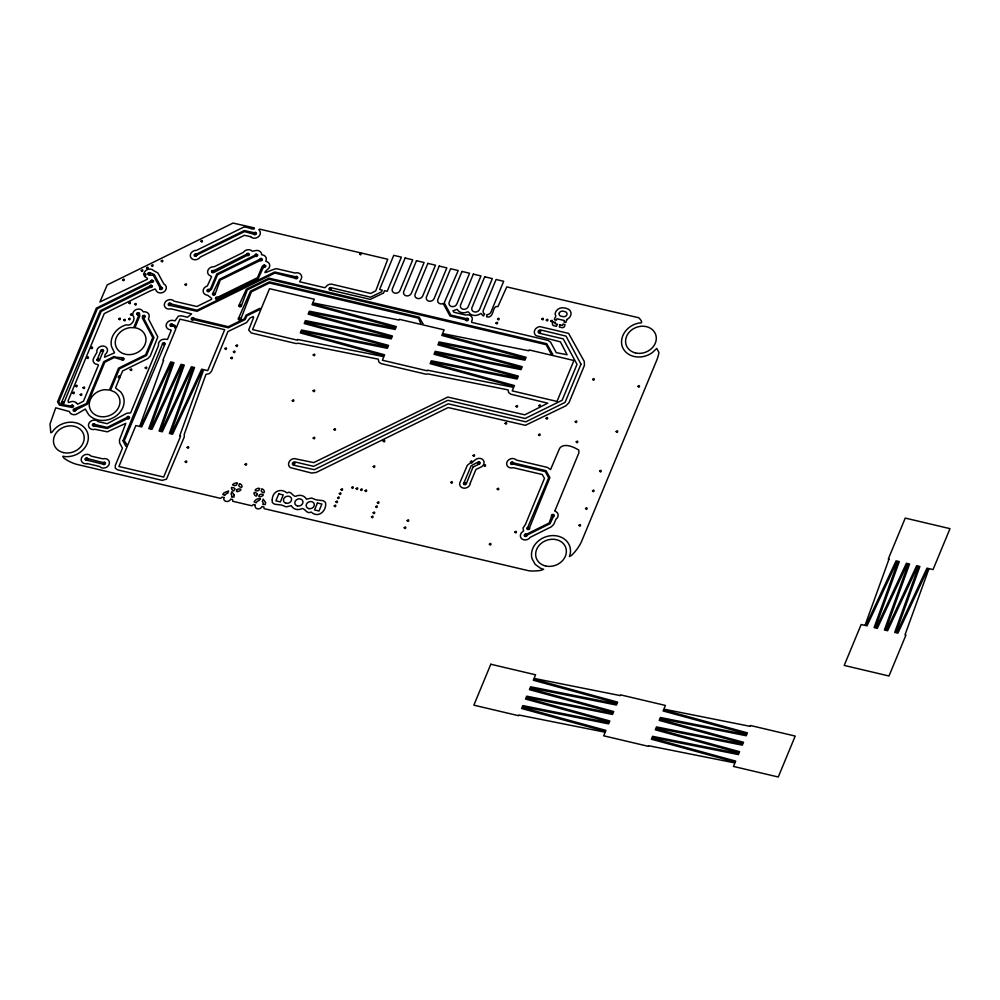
<?xml version="1.0" encoding="UTF-8"?>
<svg xmlns="http://www.w3.org/2000/svg" width="1000" height="1000" viewBox="0 0 1000 1000"><rect width="100%" height="100%" fill="white"/><g stroke="black" fill="none" stroke-linecap="round" stroke-linejoin="round"><path stroke-width="1.5" d="M383.675 292.725L384.525 290.675L387.212 291.312L401.362 257.137L393.75 255.338L379.6 289.513L382.287 290.15L381.613 291.775L370.588 297.2L331.425 287.8A1.462 1.238 -20.6 0 0 329.137 288.538A1.462 1.238 -20.6 0 0 330.462 290.125L370.3 299.375L383.462 293.062M227.613 493.2L228.6 490.938L224.062 492.762L222.775 494.45L224.825 495.462A3.65 3.088 -20.6 0 1 227.625 493.2M223.962 497.537L222.1 497.1L220.65 498.4L76.312 464.25A46.737 39.588 -20.6 0 1 63.738 458L62.787 456.262L65.588 456.65A19.875 16.838 -20.6 0 0 87.487 442.663A19.875 16.838 -20.6 0 0 76.925 423.062A19.875 16.838 -20.6 0 0 52.275 431.938L50.825 432.863L50 424.062L55.725 407.812L69.4 411.55A5.463 4.625 -20.6 0 0 77.737 413.525L85.312 409.062L88.7 414.7A19.875 16.838 -20.6 0 0 115.925 416.087A19.875 16.838 -20.6 0 0 120.5 391.75L115.538 387.95L119.475 378.3L118.287 377.388A1.462 1.238 -20.6 0 1 118.8 376.15L120.463 375.913L122.662 370.925L147.85 358.537L150.25 356.062L157.8 336.962L148.45 318.9L149.137 316.788A5.463 4.625 -20.6 0 0 144.738 311.788L143.162 311.85L142.45 310.675A5.463 4.625 -20.6 0 0 136.875 309.35A5.463 4.625 -20.6 0 0 132.787 313.562L132.85 315.387C136.188 319.1 131.425 326.812 126.25 324.8A19.875 16.838 -20.6 0 0 111.613 346.75L114.537 352.825L104.537 357.225L105.175 354.438L106.713 352.788A5.463 4.625 -20.6 0 0 103.062 346A5.463 4.625 -20.6 0 0 96.925 352.275L93.888 357.675A5.463 4.625 -20.6 0 0 97.537 364.475L98.462 365.037L83.5 401.188L77.638 404.212L76.487 403.05M250.625 236.637L244.438 235.312L200.35 257L198.75 258.6A5.463 4.638 -20.6 0 1 190.413 256.613A5.463 4.638 -20.6 0 1 196.525 250.325L242.638 227.662C245.5 225.05 254.887 231.775 254.4 227.9L233.038 223.075L107.225 284.913L99.925 301.95L147.387 279.25C148.812 277.525 141.688 276.462 145.463 275.363A1.462 1.238 -20.6 0 0 145.975 274.137L144.037 273.35L144.713 271.725A5.463 4.625 -20.6 0 1 153.625 270.625L157.825 272.913L163.875 283.988A5.463 4.625 -20.6 0 1 164.112 291.788A5.463 4.625 -20.6 0 1 155.787 289.8L155.087 288.988L149.863 291.112L104.262 313.587L68.088 400.8L68.487 402.537L70.912 401.725A5.463 4.625 -20.6 0 1 76.487 403.05M159.75 288.988L159.938 287.538L153.325 275.312L148.75 275.025L147.838 274.125A1.462 1.238 -20.6 0 1 148.35 272.9L149.775 272.55L154.288 274.55L161.012 286.988L162.438 287.913A1.462 1.238 -20.6 0 1 161.925 289.137L161.488 289.4A1.462 1.238 -20.6 0 1 159.762 288.988M97.013 360.075L97.925 360.962L99.35 360.625A1.462 1.238 -20.6 0 0 99.862 359.4L103.075 351.625A1.462 1.238 -20.6 0 0 103.588 350.387L102.675 349.5L101.25 349.837A1.462 1.238 -20.6 0 0 100.763 351.075L97.525 358.837A1.462 1.238 -20.6 0 0 97.025 360.075M223.988 497.55A3.65 3.088 -20.6 0 0 226.062 501.4A3.65 3.088 -20.6 0 0 230.688 499.125L232.55 499.562L232.763 501.262L251.988 505.8L253.438 504.5L255.3 504.938A3.65 3.1 -20.6 0 0 257.387 508.8A3.65 3.1 -20.6 0 0 262.013 506.525L263.888 506.962L264.1 508.65L529.175 570.85A48.212 40.838 -20.6 0 0 540.65 570.438L543.65 569.3L540.65 568.35L535.1 564.288L531.975 558.5A19.875 16.838 -20.6 0 1 550.413 535.75A19.875 16.838 -20.6 0 1 570.25 553.8L569.412 556.562L571.538 555.388A48.212 40.838 -20.6 0 0 581.325 542.038L656.938 359.738A42.512 36.012 -20.6 0 0 658.925 352.375L656.75 348.425L652.262 352.65A19.875 16.838 -20.6 0 1 621.912 345.462C619.35 333.837 630.262 323.2 641.45 322.825C642.375 321.287 639.7 318.675 638.675 317.738L506.763 286.9L497.9 306.663C491.763 304.775 494.7 319.075 486.6 316.8L486.95 314.637L487.825 314.562A4.138 3.513 -20.6 0 0 490.988 311.988L503.688 281.288L496.087 279.488L483.363 310.2A4.138 3.513 -20.6 0 0 484.012 313.663L484.675 314.1L483.35 316.025L480.913 313.463L478.988 314.538A8.025 6.8 -20.6 0 1 468.537 312.038L467.625 311.863A8.025 6.8 -20.6 0 1 457.163 309.35L452.95 310.812L453.938 312.262L465.588 315.012L467.875 314.762A5.463 4.625 -20.6 0 1 471.5 321.613L471.763 322.4L548.088 340.412L550.638 342.262L556.263 352.638L567.1 354.75L560.4 341.863L536.125 335.662A5.838 4.938 -20.6 0 1 534.688 330.35A5.838 4.938 -20.6 0 1 539.875 326.6L568.6 333.387L584.288 361.475L584.425 365.412L569.025 402.612L565.938 405.788L525.375 425.312L448.188 407.55L316.1 472.5L311.588 473.05L290.375 467.625A5.838 4.938 -20.6 0 1 288.938 462.312A5.838 4.938 -20.6 0 1 294.125 458.562L313.725 462.6L447.8 397.062L524.825 414.825L547.762 403.188L510.887 394.237L508.638 392.587L508.075 389.888L428.312 373.988L425.725 374.137L381.062 363.6L378.812 361.95L378.275 359.162L298.7 343.3L295.9 343.5L251.25 332.962L248.675 330.012L253.688 317.213L253.162 316.55L249.9 318.113L246.637 322.525L227.938 331.538L211.412 371.45L209.288 373.625L205.938 374.412L184.25 434.288L184.25 437.025L166.488 479.137L162.225 480.387L117.562 469.85L115.312 468.188L115.25 465.575L122.425 448.188L119.6 442.9L119.488 439.837L125.812 423.312L107.338 431.825L95.025 429.288A5.463 4.625 -20.6 0 1 88.812 426.938A5.463 4.625 -20.6 0 1 91.337 420.887A5.463 4.625 -20.6 0 1 98.212 421.65L107.163 423.7L126.862 413.225L130.6 412.925L158.525 345.45A5.463 4.625 -20.6 0 1 164.65 339.175L167.488 339.412L171.213 330.387L170.575 329.787A5.463 4.638 -20.6 0 1 166.175 324.787A5.463 4.638 -20.6 0 1 172.362 320.325L175.05 320.812L178.35 316.15L181.35 315.8L187.562 317.238L191.562 313.875L170.875 308.8A5.463 4.625 -20.6 0 1 164.65 306.45A5.463 4.625 -20.6 0 1 167.175 300.4A5.463 4.625 -20.6 0 1 174.062 301.163L196.875 306.537L211.6 299.288L211.562 298.275L207.6 295.212A5.463 4.638 -20.6 0 1 203.2 290.212A5.438 4.6 -20.6 0 1 207.325 286L211.588 276.637L210.125 275.725A5.463 4.638 -20.6 0 1 207.688 271.188A5.463 4.625 -20.6 0 1 211.775 266.988L214.363 266.675L243.238 252.463L244.825 250.875A5.463 4.625 -20.6 0 1 252.312 251.262L255.075 250.688A5.463 4.625 -20.6 0 1 261.512 253.612L261.688 254.713L263.8 255.287A5.463 4.625 -20.6 0 1 266.25 259.825L265.825 261.288L267.238 261.8A5.463 4.638 -20.6 0 1 268.95 268.125C258.375 277.413 271.225 269.262 276.55 268.688L295.125 273.038A5.463 4.625 -20.6 0 1 300.688 274.363A5.463 4.625 -20.6 0 1 300.863 279.575L299.625 281.762L324.913 287.738L325.938 286.788A5.463 4.625 -20.6 0 1 333.338 284.587L370.688 293.463L375.788 290.812L387.725 259.237L259.662 229.137L258.85 229.613L259.363 230.325A5.475 4.638 -20.6 0 1 258.1 237.025A5.475 4.638 -20.6 0 1 250.613 236.637M139.5 313.488L139.775 315.975L134.863 327.837L136.075 327.925A15.65 13.262 -20.6 0 1 141.675 349.4A15.65 13.262 -20.6 0 1 116.438 347.625A15.65 13.262 -20.6 0 1 130.825 327.562L133.663 327.762L138.55 315.975L136.662 314.175A1.462 1.238 -20.6 0 1 137.162 312.938L138.588 312.6L139.5 313.488M70.7 406.1L60.05 404.137L58.788 401.788L97.325 308.712L150.488 282.562L153 282.087A1.462 1.238 -20.6 0 0 153.512 280.85L151.613 280.05L150.662 281.312L96.363 308.137L57.562 401.788L59.375 405.1L71.175 407.25A1.462 1.238 -20.6 0 0 72.6 407.35L73.025 407.1A1.462 1.238 -20.6 0 0 73.537 405.863L72.138 404.938L70.7 406.1M76.05 409.862L75.1 411.138A1.475 1.25 -20.6 0 1 73.362 410.725L73.2 410.325A1.462 1.238 -20.6 0 1 73.713 409.087L86.438 403.6L103.787 361.7L114.038 356.488C117.125 358.188 121.725 356.737 124.125 358.587A1.462 1.238 -20.6 0 1 123.612 359.812L123.175 360.075A1.462 1.238 -20.6 0 1 121.463 359.663L114.3 357.5L104.825 362.175L87.463 404.075L76.05 409.862M126.65 417.6L107.188 427.4L95.262 424.588L94.35 423.575L92.925 423.913A1.475 1.25 -20.6 0 0 92.413 425.15L92.587 425.55A1.475 1.25 -20.6 0 0 94.325 425.962L107.2 428.488L127.125 418.75A1.462 1.238 -20.6 0 0 128.537 418.837L128.975 418.587A1.462 1.238 -20.6 0 0 129.488 417.362L129 416.65A1.462 1.238 -20.6 0 0 127.6 416.562L126.65 417.6M149.537 286.212L100.3 310.7L61.913 401.637A1.462 1.238 -20.6 0 0 61.425 402.875L61.562 403.263A1.462 1.238 -20.6 0 0 63.3 403.675L63.738 403.425A1.462 1.238 -20.6 0 0 64.25 402.188L101.188 311.375L149.338 287.688L151.862 287.213A1.462 1.238 -20.6 0 0 152.375 285.975L150.963 285.05L149.537 286.212M197.062 254.938L196.112 256.2A1.475 1.25 -20.6 0 1 194.375 255.8L194.213 255.4A1.475 1.25 -20.6 0 1 194.725 254.15L196.575 254.013L244.275 230.55L254 232.688L255.5 232.25L256.413 233.137A1.462 1.238 -20.6 0 1 255.9 234.375L255.475 234.625A1.462 1.238 -20.6 0 1 253.75 234.225L244.537 231.575L197.062 254.938M209.913 290.363L208.962 291.625A1.475 1.25 -20.6 0 1 207.225 291.225L207.062 290.825A1.475 1.25 -20.6 0 1 207.575 289.575L210.425 288.95L216.775 273.962L254.862 255.287L255.8 254.025L257.7 254.825A1.462 1.238 -20.6 0 1 257.188 256.062L256.762 256.312A1.462 1.238 -20.6 0 1 255.35 256.212L217.537 274.738L211.45 289.425L209.913 290.363M218.412 298.075L217.463 299.337A1.475 1.25 -20.6 0 1 215.725 298.938L215.562 298.538A1.475 1.25 -20.6 0 1 216.075 297.288L217.925 297.15L257.5 277.688L262.05 266.75L263.913 264.925L265.812 265.725A1.462 1.238 -20.6 0 1 265.312 266.962L264.875 267.225A1.462 1.238 -20.6 0 1 263.475 267.113L258.263 278.463L218.412 298.075M246.525 254.312L214.037 270.525L212.062 270.562A1.475 1.25 -20.6 0 0 211.55 271.8L211.713 272.2A1.475 1.25 -20.6 0 0 213.45 272.613L247 255.463A1.462 1.238 -20.6 0 0 248.425 255.562L248.863 255.312A1.462 1.238 -20.6 0 0 249.363 254.075L247.963 253.15L246.525 254.312M259.538 259.45L219.488 279.288L213.012 292.938A1.462 1.238 -20.6 0 0 212.525 294.175L212.675 294.575A1.462 1.238 -20.6 0 0 214.412 294.975L214.838 294.725A1.462 1.238 -20.6 0 0 215.35 293.488L220.25 280.05L260.012 260.6A1.462 1.238 -20.6 0 0 261.438 260.7L261.863 260.438A1.462 1.238 -20.6 0 0 262.375 259.212L260.975 258.288L259.538 259.45M465.562 319.725L465.562 319.837A1.462 1.238 -20.6 0 0 467.463 320.637A1.462 1.238 -20.6 0 0 468.237 318.75A1.462 1.238 -20.6 0 0 466.075 318.6L450.863 315.125L444.225 302.838L458.212 270.55L450.6 268.762L437.887 299.462A4.138 3.513 -20.6 0 0 442.35 303.825L443.2 303.488L450 316L465.562 319.725M513.413 462.887L546.013 470.662L549.888 477.587L529.587 527.55A1.462 1.238 -20.6 0 1 528.962 529.362A1.462 1.238 -20.6 0 1 527 528.9A1.462 1.238 -20.6 0 1 527.863 527.137L548.663 477.825L545.325 471.65L512.987 464.025A1.462 1.238 -20.6 0 1 510.725 463.963A1.462 1.238 -20.6 0 1 511.512 462.075A1.462 1.238 -20.6 0 1 513.413 462.887M527.125 535.087L527.125 535.312A1.462 1.238 -20.6 0 1 525.2 536.45A1.462 1.238 -20.6 0 1 524.475 534.688A1.462 1.238 -20.6 0 1 526.65 534.163L549.175 523L551.562 516.425A1.462 1.238 -20.6 0 1 552.188 514.612A1.462 1.238 -20.6 0 1 554.15 515.075A1.462 1.238 -20.6 0 1 553.288 516.838L550.062 523.675L527.125 535.087M554.913 510.812L555.662 511.425A5.463 4.625 -20.6 0 1 555.938 519.225L553.812 524.263L551.413 526.737L530.25 537.288A5.463 4.625 -20.6 0 1 522.025 539A5.463 4.625 -20.6 0 1 522.6 531.675L523.575 530.9L523.038 528.013L525.413 524.5L544.475 478.375L542.25 474.525L513.375 467.713L511.1 467.962A5.463 4.625 -20.6 0 1 507.438 461.163A5.463 4.625 -20.6 0 1 516.35 460.062L547.312 467.388L550.575 469.55L559.625 448.325C563.9 442.413 574 447.062 578.787 450.1L578.875 452.875L554.913 510.812M87.963 458.725L103.038 462.537L104.537 462.1L105.45 463A1.462 1.238 -20.6 0 1 104.95 464.225L104.513 464.487A1.462 1.238 -20.6 0 1 102.788 464.075L87.013 460.225A1.475 1.25 -20.6 0 1 85.275 459.812L85.113 459.412A1.475 1.25 -20.6 0 1 85.625 458.162L87.05 457.837L87.963 458.725M171.112 303.975L197.037 310.212L274.675 272.013L295.312 276.712L296.825 276.275L297.738 277.175A1.462 1.238 -20.6 0 1 297.225 278.4L296.788 278.663A1.462 1.238 -20.6 0 1 295.075 278.25L274.938 273.025L197.05 311.3L170.162 305.462A1.475 1.25 -20.6 0 1 168.425 305.062L168.263 304.662A1.475 1.25 -20.6 0 1 168.775 303.412L169.213 303.163A1.475 1.25 -20.6 0 1 170.95 303.562L171.112 303.975M172.887 324.712L174.938 325.363L176.312 327.825L179.913 319.137L224.675 329.7L207.725 370.637L201.65 369.2L171.688 433.338L170.787 433.125L194.55 367.525L191.363 366.775L161.388 430.913L160.5 430.7L184.262 365.1L181.062 364.338L151.1 428.475L150.2 428.263L173.962 362.663L170.763 361.912L140.8 426.05L139.9 425.838L163.663 360.238L162.963 360.075L175.712 329.275L174.062 326.225L171.95 326.2A1.475 1.25 -20.6 0 1 170.212 325.8L170.037 325.4A1.475 1.25 -20.6 0 1 170.562 324.15L171.975 323.825L172.887 324.712M194.125 318.538L228.3 326.712L244.412 318.788L246.062 315.125L259.688 308.425L261.262 308.625L269.525 288.675L314.3 299.237L312.038 304.688L395.238 327.45L394.9 328.275L309.337 311.212L308.137 314.1L391.337 336.863L391 337.688L305.438 320.625L304.237 323.512L387.438 346.275L387.1 347.1L301.537 330.037L300.35 332.925L383.55 355.7L383.2 356.512L297.638 339.462L297.35 340.163L252.575 329.6L260.837 309.65L259.962 309.438L246.825 315.9L245.175 319.562L228.312 327.8L193.688 319.675L192.675 320.138A1.462 1.238 -20.6 0 1 191.438 319.613L191.275 319.212A1.462 1.238 -20.6 0 1 191.775 318L192.225 317.725A1.462 1.238 -20.6 0 1 193.637 317.825L194.125 318.538M61.875 402.537C63.513 405.4 64.4 399.75 61.887 402.425M71.162 406.213C72.962 409.087 73.537 403.275 71.162 406.213M72.713 392.863C74.488 395.737 75.113 389.963 72.713 392.863M73.675 409.988C75.412 412.875 76.125 407.088 73.675 409.988M75.562 386.012C77.2 388.875 78.125 383.212 75.575 385.9M80.225 394.637C82.025 397.512 82.562 391.712 80.225 394.637M83.062 387.775C84.9 390.65 85.35 384.875 83.062 387.775M86.938 357.675C88.663 360.55 89.362 354.762 86.938 357.675M85.588 459.075C87.362 461.95 87.925 456.175 85.588 459.075M90.962 347.837C92.75 350.712 93.338 344.913 90.962 347.837M92.888 424.812C94.65 427.713 95.325 421.863 92.888 424.812M97.475 359.738C99.05 362.612 100.125 356.962 97.5 359.637M101.213 350.737C102.975 353.612 103.6 347.837 101.213 350.737M103.075 463.338C104.688 466.213 105.7 460.538 103.1 463.237M118.8 318.95C120.388 321.812 121.438 316.175 118.812 318.837M118.763 377.05C120.55 379.925 121.137 374.125 118.763 377.05M122.688 279.875C124.312 282.738 125.237 277.125 122.713 279.775M121.75 358.938C123.537 361.8 124.113 356.012 121.75 358.938M123.725 320.112C125.512 322.975 126.075 317.225 123.725 320.112M128.875 302.9C130.675 305.763 131.225 300.025 128.875 302.9M128.6 319.012C130.363 321.887 130.988 316.112 128.6 319.012M130.463 314.513C132.25 317.387 132.812 311.6 130.463 314.513M127.112 417.7C128.875 420.575 129.512 414.812 127.112 417.7M130.213 369.712C131.975 372.587 132.613 366.812 130.213 369.712M134.7 304.275C136.325 307.137 137.262 301.512 134.725 304.175M137.125 313.837C138.95 316.712 139.475 310.912 137.125 313.837M141.275 270.613C143.062 273.488 143.625 267.663 141.275 270.613M143.6 274.475C145.363 277.35 146 271.588 143.6 274.475M142.9 316.525C144.7 319.387 145.25 313.612 142.9 316.525M146.575 268C148.363 270.875 148.963 265.075 146.575 268M148.312 273.8C149.963 276.65 150.825 271.038 148.325 273.688M145.225 367.863C146.988 370.737 147.625 364.963 145.225 367.863M150 286.325C151.625 289.175 152.55 283.575 150.013 286.212M151.512 265.562C153.275 268.438 153.95 262.65 151.512 265.562M151.137 281.2C152.938 284.088 153.475 278.263 151.137 281.2M160.05 288.263C161.8 291.15 162.525 285.312 160.05 288.263M161.25 261.05C163 263.925 163.663 258.15 161.25 261.05M162.812 343.913C164.575 346.788 165.2 340.975 162.812 343.913M168.738 304.325C170.487 307.2 171.137 301.425 168.738 304.325M170.512 325.062C172.138 327.912 173.075 322.312 170.538 324.95M184.963 284.6C186.575 287.462 187.562 281.812 184.988 284.488M185.212 461.75C186.975 464.613 187.587 458.85 185.212 461.75M191.737 318.888C193.55 321.75 194.062 315.988 191.737 318.888M194.688 255.062C196.312 257.925 197.262 252.3 194.713 254.95M187.15 447.463C188.912 450.337 189.537 444.562 187.15 447.463M200.9 241.25C202.688 244.125 203.238 238.35 200.9 241.25M207.537 290.487C209.338 293.35 209.85 287.613 207.537 290.487M212.025 271.462C213.65 274.325 214.6 268.7 212.037 271.35M212.975 293.837C214.737 296.712 215.375 290.95 212.975 293.837M216.038 298.2C217.65 301.075 218.663 295.4 216.062 298.087M224.925 348.638C226.55 351.512 227.5 345.863 224.95 348.537M230.888 357.975C232.675 360.85 233.225 355.075 230.888 357.975M233.425 351.838C235.175 354.712 235.837 348.938 233.425 351.838M235.975 345.7C237.55 348.575 238.612 342.912 235.987 345.588M238.7 318.688C240.475 321.562 241.137 315.775 238.7 318.688M239.225 305.562C240.987 308.438 241.625 302.675 239.225 305.562M246.988 254.425C248.6 257.3 249.587 251.625 247.013 254.312M254.037 233.487C255.65 236.35 256.637 230.712 254.062 233.375M245.025 464.45C246.612 467.3 247.65 461.7 245.05 464.338M255.325 255.175C257.113 258.05 257.7 252.25 255.325 255.175M260 259.562C261.775 262.438 262.387 256.625 260 259.562M263.438 266.075C265.25 268.962 265.775 263.15 263.438 266.075M295.363 277.525C297.125 280.387 297.775 274.613 295.363 277.525M292.3 400.613C294.088 403.475 294.65 397.7 292.3 400.613M293.35 463.587C295.075 466.463 295.812 460.675 293.35 463.587M313.225 354.95C314.975 357.825 315.675 352.013 313.225 354.95M313.1 390.863C314.7 393.725 315.7 388.075 313.113 390.75M313.2 438.062C315.025 440.925 315.538 435.163 313.2 438.062M329.538 288.863C331.287 291.737 331.925 285.963 329.538 288.863M333.963 429.475C335.8 432.35 336.238 426.55 333.963 429.475M334.237 505.925C336.037 508.812 336.587 502.987 334.237 505.925M335.938 501.825C337.688 504.7 338.35 498.925 335.938 501.825M337.625 497.738C339.4 500.613 340.012 494.837 337.625 497.738M339.325 493.638C340.938 496.512 341.95 490.838 339.35 493.537M341.025 489.55C342.762 492.425 343.425 486.65 341.025 489.55M359.588 254.025C361.388 256.913 361.938 251.088 359.588 254.025M351.662 487.575C353.288 490.438 354.275 484.787 351.688 487.463M356.15 488.625C357.75 491.488 358.762 485.863 356.163 488.512M360.625 489.688C362.4 492.562 363.013 486.75 360.625 489.688M365.1 490.737C366.9 493.6 367.438 487.837 365.1 490.737M373.237 466.562C375.025 469.438 375.575 463.663 373.237 466.562M371.438 516.95C373.038 519.825 374.075 514.163 371.463 516.838M373.137 512.85C374.787 515.712 375.65 510.1 373.162 512.75M375.688 506.7C377.45 509.588 378.125 503.738 375.688 506.7M377.375 502.625C379.113 505.5 379.812 499.7 377.375 502.625M383.2 441.1C384.925 443.975 385.625 438.188 383.2 441.1M404.212 527.762C405.962 530.625 406.625 524.862 404.212 527.762M407.175 520.6C408.975 523.462 409.525 517.712 407.175 520.6M450.838 482.45C452.675 485.325 453.15 479.525 450.838 482.45M466.037 319.5C467.762 322.388 468.488 316.562 466.037 319.5M464.025 483.462C465.812 486.337 466.375 480.562 464.025 483.462M470.487 461.7C472.3 464.562 472.788 458.8 470.487 461.7M473.038 455.562C474.85 458.425 475.363 452.638 473.038 455.562M477.775 463.075C479.55 465.95 480.175 460.175 477.775 463.075M484.012 465.55C485.788 468.425 486.413 462.625 484.012 465.55M495.988 323.1C497.738 325.988 498.438 320.163 495.988 323.1M497.6 319.088C499.387 321.962 499.95 316.188 497.6 319.088M489.375 544.263C491.012 547.125 491.9 541.475 489.387 544.15M497.2 489.038C499.012 491.9 499.5 486.15 497.2 489.038M505.125 423.387C506.912 426.238 507.488 420.5 505.125 423.387M511.037 463.237C512.837 466.1 513.375 460.325 511.037 463.237M516 406.388C517.725 409.275 518.462 403.475 516 406.388M514.888 532.125C516.688 535.013 517.225 529.188 514.888 532.125M524.763 535.225C526.562 538.088 527.1 532.325 524.763 535.225M527.388 528.3C529.188 531.15 529.675 525.425 527.388 528.3M539.1 331.625C540.688 334.487 541.725 328.85 539.113 331.512M541.85 319.037C543.663 321.9 544.163 316.163 541.85 319.037M538.862 405.637C540.65 408.512 541.2 402.738 538.862 405.637M538.538 434.787C540.3 437.663 540.988 431.85 538.538 434.787M546.325 320.1C548.138 322.975 548.675 317.175 546.325 320.1M546.087 418.325C547.737 421.175 548.625 415.562 546.112 418.212M550.8 321.15C552.438 324.012 553.362 318.387 550.825 321.05M551.862 515.7C553.438 518.562 554.487 512.938 551.888 515.588M575.237 421.737C576.975 424.625 577.65 418.837 575.237 421.737M576.225 441.925C577.825 444.8 578.825 439.125 576.237 441.812M578.962 525.375C580.588 528.225 581.525 522.612 578.975 525.262M585.538 508.55C587.337 511.425 587.913 505.613 585.538 508.55M592.663 379.438C594.3 382.287 595.225 376.675 592.688 379.325M592.513 490.875C594.275 493.738 594.9 487.987 592.513 490.875M599.688 471.175C601.413 474.062 602.125 468.275 599.688 471.175M616.175 431.587C617.913 434.462 618.587 428.675 616.175 431.587M637.938 386.4C639.763 389.275 640.212 383.5 637.938 386.4M234.213 495.163L234 497.1L231.537 497.05A3.65 3.088 -20.6 0 0 230.963 493.988L231.863 491.712L234.213 495.163M265.55 502.55L265.338 504.487L262.875 504.438A3.65 3.1 -20.6 0 0 262.3 501.388L263.188 499.1L265.55 502.55M580.95 364.15L565.087 402.35L525.825 421.825L448.162 403.825L314.312 469.675L293.625 465.213A1.95 1.65 -20.6 0 1 292.512 463.15A1.95 1.65 -20.6 0 1 294.975 461.938L313.612 466.337L447.188 400.625A1.95 1.65 -20.6 0 1 449.087 400.6L525.138 418.488L562.125 400.288L577.013 364.35L563.25 338.888L539.375 333.25A1.95 1.65 -20.6 0 1 538.263 331.188A1.95 1.65 -20.6 0 1 540.725 329.975L566.038 336.125L580.95 364.15M566.962 319.6L565.837 322.425L563.938 321.987L564.525 320.562L556.912 318.775L556.325 320.188C551.362 320.062 557.825 316.788 555.138 314.462A6.812 5.763 -20.6 0 1 561.613 307.787A13.713 11.612 -20.6 0 1 568.95 309.525A6.812 5.763 -20.6 0 1 569.237 317.787L567.013 319.488M123.025 440.775L125.725 446.062L127.163 446.525L118.9 466.488L163.663 477.05L180.613 436.112L179.688 435.9L203.45 370.3L202.55 370.087L172.587 434.225L169.387 433.475L193.15 367.863L192.25 367.65L162.288 431.8L159.088 431.037L182.85 365.438L181.962 365.225L151.988 429.363L148.8 428.612L172.562 363.013L171.663 362.8L141.7 426.938L135.85 425.55L127.587 445.513L124.25 440.788L164.675 344.8A1.462 1.238 -20.6 0 0 165.188 343.562L164.275 342.675L162.85 343.013A1.462 1.238 -20.6 0 0 162.35 344.25L123.025 440.775M142.487 318.312L152.738 337.587L145.612 354.8L118.575 368.137L109.45 390.037L104.8 389.7A15.65 13.262 -20.6 0 0 89.812 408.35A15.65 13.262 -20.6 0 0 112.888 413.787A15.65 13.262 -20.6 0 0 114.637 392.025L110.562 390.3L119.462 368.812L146.5 355.475L153.963 337.587L143.713 318.325L144.762 317.413A1.462 1.238 -20.6 0 0 145.275 316.175L144.362 315.287L142.938 315.625A1.462 1.238 -20.6 0 0 142.438 316.863L142.487 318.312M470.288 483.1L470.275 483.725A5.463 4.625 -20.6 0 1 463.075 488.05A5.463 4.625 -20.6 0 1 460.438 481.4L467.35 465.288L470.5 462.738A1.462 1.238 -20.6 0 0 472.863 461.788L475.613 459.538A5.463 4.625 -20.6 0 1 483.625 460.662A5.463 4.625 -20.6 0 1 479.938 467.55L475.938 469.45L470.288 483.1M422.75 323.525L422.287 324.725L444.113 329.875L441.825 335.412L525.025 358.175L524.675 359L439.113 341.938L437.925 344.825L521.125 367.587L520.788 368.413L435.213 351.35L434.025 354.237L517.225 377L516.888 377.825L431.325 360.775L430.125 363.65L513.325 386.425L512.987 387.238L427.425 370.188L427.163 370.8L382.4 360.238L384.637 354.825L301.438 332.05L301.788 331.238L387.35 348.288L388.537 345.412L305.338 322.638L305.675 321.825L391.25 338.875L392.438 336L309.237 313.225L309.575 312.4L395.15 329.462L396.337 326.575L313.137 303.812L313.475 302.987L399.038 320.05L399.35 319.312L421.175 324.462L418.562 318.2L269.387 283L251.388 291.85L241.088 318.337A1.462 1.238 -20.6 0 1 240.575 319.575L240.138 319.837A1.462 1.238 -20.6 0 1 238.412 319.425L238.238 319.025A1.462 1.238 -20.6 0 1 238.762 317.8L250.5 291.175L269.375 281.9L419.212 317.225L422.75 323.525M552.575 354.15L552.112 355.363L573.925 360.513L556.987 401.438L512.212 390.875L514.425 385.55L431.225 362.775L431.562 361.962L517.125 379.012L518.325 376.138L435.125 353.363L435.462 352.55L521.025 369.6L522.225 366.725L439.025 343.95L439.363 343.125L524.925 360.188L526.112 357.312L442.925 334.538L443.263 333.713L528.825 350.775L529.163 349.95L550.988 355.1L551.325 354.288L546.125 344.663L268.925 279.25L247.275 289.9L241.6 305.212A1.462 1.238 -20.6 0 1 241.1 306.45L240.662 306.7A1.462 1.238 -20.6 0 1 238.938 306.288L238.762 305.9A1.462 1.238 -20.6 0 1 239.288 304.662L246.388 289.212L269.062 278.163L546.788 343.7L552.575 354.15M272.238 499.925L272.3 502.55L274.55 504.2L281.712 505.075L286.188 506.863L291.312 505.675L292.325 507.175A8.2 6.95 -20.6 0 0 300.7 509.162C304.587 506.188 306.25 514.987 311.163 512.025C318.225 518.825 327.2 510.637 325.475 502.35L323.225 500.7L316.075 499.825L311.6 498.025L306.475 499.212L305.45 497.713A8.2 6.95 -20.6 0 0 297.087 495.725C293.25 498.775 291.737 489.888 286.913 492.9C280.825 487.775 272.288 491.3 272.238 499.925M888.988 559.188L865.225 624.788L866.125 625L896.087 560.862L899.287 561.613L875.525 627.212L876.413 627.425L906.388 563.288L909.575 564.038L885.812 629.65L886.712 629.85L916.675 565.712L919.875 566.475L896.112 632.075L897.013 632.288L926.975 568.15L933.05 569.575L950 528.65L905.238 518.088L888.288 559.012L888.988 559.188M897.875 561.95L874.112 627.562L877.312 628.312L907.275 564.175L908.175 564.388L884.412 629.987L887.613 630.737L917.575 566.6L918.475 566.812L894.712 632.413L897.9 633.175L927.875 569.038L928.763 569.237L905 634.85L905.938 635.062L888.988 676L844.212 665.425L861.162 624.5L867.013 625.887L896.988 561.737L897.875 561.95M234.862 488.988L233.688 490.95A4.588 3.887 -20.6 0 1 231.475 487.463L233.888 487.75L234.862 488.988M237.225 483.288L236.475 485.075L234.75 485.675L232.537 484.875A4.588 3.887 -20.6 0 1 237 482.962L237.225 483.288M237.138 489.525C233.525 494.513 245.475 488.963 238.875 488.925L237.138 489.525M239.5 483.825L238.75 485.613L239.737 486.85C243.663 489.387 241.912 483.225 239.5 483.825M257.25 494.275C256.65 500.025 250.787 490.05 256.262 493.038L257.25 494.275M259.6 488.562L258.863 490.363L257.125 490.95C252.075 491.1 258.05 487.088 259.6 488.562M259.513 494.8C255.912 499.787 267.85 494.237 261.25 494.212L259.513 494.8M261.875 489.1L261.137 490.9L262.113 492.137C266.05 494.675 264.288 488.512 261.875 489.1M260.325 498.713L258.95 500.6A3.65 3.1 -20.6 0 0 256.163 502.863L254.112 501.838L255.4 500.163L257.413 498.875L260.325 498.713M278.762 493.875L275.887 500.838L280.363 501.887L283.238 494.938L278.762 493.875M405.125 258.025L392.4 288.738A4.138 3.513 -20.6 0 0 394.775 293.113A4.138 3.513 -20.6 0 0 400.025 290.512L412.725 259.825L405.125 258.025M416.488 260.712L403.775 291.413A4.138 3.513 -20.6 0 0 406.15 295.8A4.138 3.513 -20.6 0 0 411.388 293.2L424.1 262.5L416.488 260.712M317.425 503L314.538 509.963L319.012 511.012L321.9 504.05L317.425 503M427.863 263.387L415.15 294.1A4.138 3.513 -20.6 0 0 417.512 298.475A4.138 3.513 -20.6 0 0 422.762 295.887L435.475 265.188L427.863 263.387M439.237 266.075L426.512 296.788A4.138 3.513 -20.6 0 0 428.888 301.163A4.138 3.513 -20.6 0 0 434.125 298.562L446.838 267.875L439.237 266.075M461.975 271.438L449.25 302.15A4.138 3.513 -20.6 0 0 451.625 306.525A4.138 3.513 -20.6 0 0 456.875 303.938L469.588 273.238L461.975 271.438M473.338 274.125L460.625 304.837A4.138 3.513 -20.6 0 0 463 309.212A4.138 3.513 -20.6 0 0 468.237 306.613L480.95 275.925L473.338 274.125M484.712 276.812L472 307.512A4.138 3.513 -20.6 0 0 474.363 311.9A4.138 3.513 -20.6 0 0 479.613 309.3L492.325 278.6L484.712 276.812M473.013 467.038L466.4 483.562A1.462 1.238 -20.6 0 1 464.25 484.613A1.462 1.238 -20.6 0 1 464.075 482.562L471.163 465.75L477.825 462.175A1.462 1.238 -20.6 0 1 480.087 462.525A1.462 1.238 -20.6 0 1 478.713 464.338L473.013 467.038M553.05 322.075L552.438 323.562A2.525 2.138 -20.6 0 0 553.575 325.65L556.312 326.3L557.55 324.312L554.888 323.688L555.475 322.262L553.05 322.075M559.825 324.85L559.338 327.013L562.087 327.663A2.525 2.138 -20.6 0 0 564.6 326.425L564.975 324.513L563.075 324.062L562.487 325.475L559.825 324.85M490.812 664.237L473.862 705.163L518.625 715.725L518.925 715.013L604.487 732.075L604.825 731.25L521.625 708.487L522.825 705.6L608.387 722.663L608.725 721.838L525.525 699.062L526.725 696.188L612.288 713.238L612.625 712.425L529.425 689.65L530.612 686.775L616.188 703.825L616.525 703.012L533.325 680.238L535.575 674.8L490.812 664.237M523.062 706.787L522.725 707.613L605.925 730.375L603.688 735.8L648.45 746.363L648.7 745.738L734.275 762.8L734.613 761.975L651.413 739.212L652.6 736.325L738.162 753.388L738.5 752.562L655.312 729.8L656.5 726.912L742.062 743.975L742.4 743.15L659.2 720.375L660.4 717.5L745.962 734.55L746.3 733.737L663.1 710.962L665.4 705.438L620.625 694.875L620.325 695.612L534.763 678.55L534.425 679.362L617.625 702.138L616.425 705.025L530.862 687.962L530.525 688.787L613.725 711.55L612.525 714.438L526.962 697.375L526.625 698.2L609.825 720.962L608.625 723.85L523.062 706.787M652.85 737.513L652.513 738.337L735.713 761.1L733.5 766.438L778.263 777L795.212 736.075L750.45 725.5L750.113 726.338L664.538 709.275L664.2 710.1L747.4 732.862L746.213 735.75L660.638 718.688L660.3 719.513L743.5 742.275L742.312 745.163L656.75 728.1L656.4 728.925L739.6 751.688L738.413 754.575L652.85 737.513M87.35 463.6L85.65 463.8A5.463 4.638 -20.6 0 1 81.512 457.875A5.463 4.638 -20.6 0 1 89.388 454.8L91.25 456.163L102.85 458.85A5.463 4.625 -20.6 0 1 109.062 461.213A5.463 4.625 -20.6 0 1 106.55 467.25A5.463 4.625 -20.6 0 1 99.663 466.488L87.35 463.6M559.275 313.038A2.925 2.475 -20.6 0 0 560.95 316.125A10 8.475 -20.6 0 0 563.212 316.663A2.925 2.475 -20.6 0 0 566.1 312.113A10.025 8.488 -20.6 0 0 562.975 311.212A2.925 2.475 -20.6 0 0 559.275 313.038M297.45 505.938A4.162 3.525 -20.6 0 0 302.925 501.475A4.162 3.525 -20.6 0 0 296.3 499.913A4.162 3.525 -20.6 0 0 297.45 505.938M286.075 503.25A4.162 3.525 -20.6 0 0 291.55 498.8A4.162 3.525 -20.6 0 0 284.938 497.238A4.162 3.525 -20.6 0 0 286.075 503.25M308.812 508.625A4.162 3.525 -20.6 0 0 314.288 504.162A4.162 3.525 -20.6 0 0 307.675 502.6A4.162 3.525 -20.6 0 0 308.812 508.625M635.5 352.938A15.65 13.262 -20.6 0 0 656.112 336.15A15.65 13.262 -20.6 0 0 631.213 330.275A15.65 13.262 -20.6 0 0 635.5 352.938M545.55 565.962A15.65 13.262 -20.6 0 0 566.175 549.188A15.65 13.262 -20.6 0 0 541.275 543.312A15.65 13.262 -20.6 0 0 545.55 565.962M63.375 452.587A15.65 13.262 -20.6 0 0 84 435.8A15.65 13.262 -20.6 0 0 59.088 429.925A15.65 13.262 -20.6 0 0 63.375 452.587"/></g></svg>
